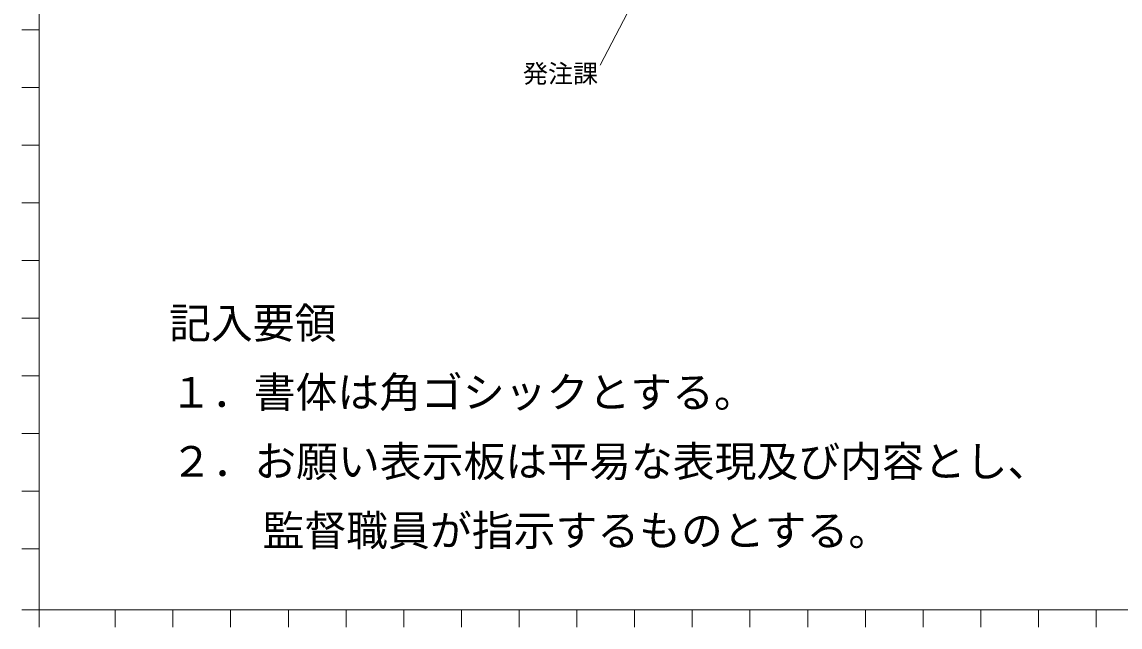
# Model space of a CAD drawing. Units: millimetres on the paper, enlarged 100 times, with parts at other scales. Extents: x -17213 to 22494, y -7705 to 13294.
# Drawn here: x -17213 to -4090, y -7705 to -467 of the extents above; entities that cross this region are included whole.
import ezdxf
from ezdxf.enums import TextEntityAlignment as Align

# ---------------------------------------------------------------- set-up
doc = ezdxf.new("R2010")
doc.units = ezdxf.units.MM
doc.header["$LTSCALE"] = 100
doc.layers.add('0-0', color=1, linetype='Continuous', lineweight=18)
doc.layers.add('1-2', color=7, linetype='Continuous', lineweight=18)
doc.styles.add('HG丸ｺﾞｼｯｸM-PRO', font='')
doc.styles.get('HG丸ｺﾞｼｯｸM-PRO').set_extended_font_data('HG丸ｺﾞｼｯｸM-PRO')

msp = doc.modelspace()

# ---------------------------------------------------------------- linework, layer by layer
at = {"layer": '0-0'}
for p, q in [((-17006.3, -563.1), (-17213.2, -563.1)), ((-17006.3, -1252.7), (-17213.2, -1252.7)), ((-17006.3, -1942.4), (-17213.2, -1942.4)), ((-17006.3, -2632.1), (-17213.2, -2632.1)), ((-17006.3, -3321.7), (-17213.2, -3321.7)), ((-17006.3, -4011.4), (-17213.2, -4011.4)), ((-17006.3, -4701), (-17213.2, -4701)), ((-17006.3, -5390.7), (-17213.2, -5390.7)), ((-17006.3, -6080.3), (-17213.2, -6080.3)), ((-17006.3, -6770), (-17213.2, -6770)), ((-17006.3, -7497.7), (-17213.2, -7497.7)), ((-17006.3, -7704.6), (-17006.3, -7497.7)), ((10797.8, -7497.7), (-16788.4, -7497.7)), ((-16098.7, -7704.6), (-16098.7, -7497.7)), ((-15409, -7704.6), (-15409, -7497.7)), ((-14719.4, -7704.6), (-14719.4, -7497.7)), ((-14029.7, -7704.6), (-14029.7, -7497.7)), ((-13340.1, -7704.6), (-13340.1, -7497.7)), ((-12650.4, -7704.6), (-12650.4, -7497.7)), ((-11960.8, -7704.6), (-11960.8, -7497.7)), ((-11271.1, -7704.6), (-11271.1, -7497.7)), ((-10581.5, -7704.6), (-10581.5, -7497.7)), ((-9891.8, -7704.6), (-9891.8, -7497.7)), ((-9202.2, -7704.6), (-9202.2, -7497.7)), ((-8512.5, -7704.6), (-8512.5, -7497.7)), ((-7822.8, -7704.6), (-7822.8, -7497.7)), ((-7133.2, -7704.6), (-7133.2, -7497.7)), ((-6443.5, -7704.6), (-6443.5, -7497.7)), ((-5753.9, -7704.6), (-5753.9, -7497.7)), ((-5064.2, -7704.6), (-5064.2, -7497.7)), ((-4374.6, -7704.6), (-4374.6, -7497.7))]:
    msp.add_line(p, q, dxfattribs=at)
msp.add_lwpolyline([(10797.8, -7497.7), (-17006.3, -7497.7), (-17006.3, 11895)], dxfattribs=at)
at = {"layer": '1-2'}
msp.add_line((-9542.4, 484.5), (-10302.2, -985.3), dxfattribs=at)

# ---------------------------------------------------------------- texts
at = {"layer": '1-2', "style": 'HG丸ｺﾞｼｯｸM-PRO'}
for s, height, p in [('発注課', 219.9, (-11226.5, -1261.4)), ('記入要領', 366.6, (-15455.4, -4362.5)), ('１．書体は角ゴシックとする。', 366.6, (-15443.7, -5189.4)), ('２．お願い表示板は平易な表現及び内容とし、', 366.6, (-15436, -6016.3)), ('監督職員が指示するものとする。', 366.6, (-14338, -6843.2))]:
    msp.add_text(s, height=height, dxfattribs=at).set_placement(p, align=Align.BOTTOM_LEFT)

doc.saveas('drawing.dxf')
